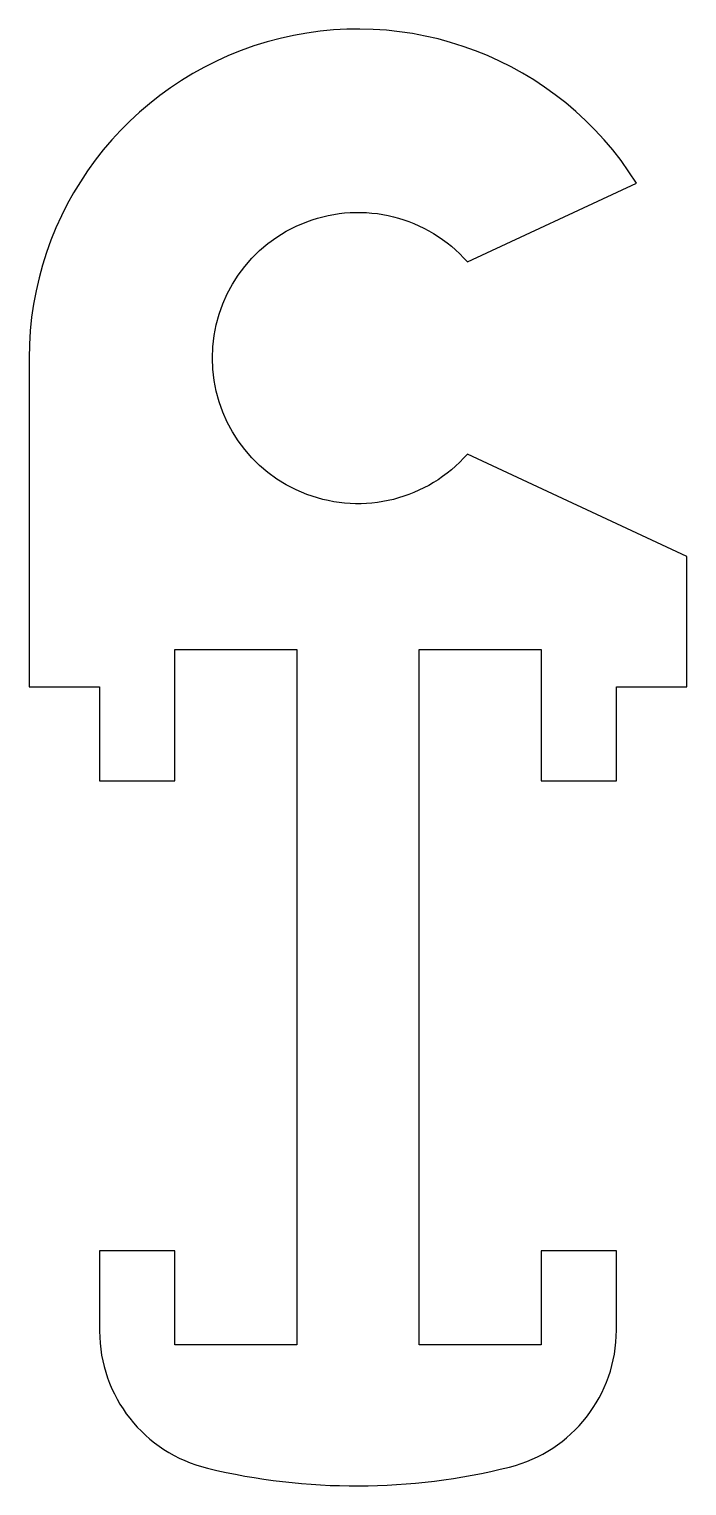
# Model space of a CAD drawing. Extents: x 171.8 to 178.8, y 215.3 to 230.8.
import ezdxf

# ---------------------------------------------------------------- set-up
doc = ezdxf.new("R2010")
doc.units = 0
doc.header["$LTSCALE"] = 15
doc.layers.add('ANA', color=220, linetype='CONTINUOUS')

msp = doc.modelspace()

# ---------------------------------------------------------------- linework, layer by layer
at = {"layer": 'ANA', "color": 7}
msp.add_lwpolyline([(173.329, 216.776), (173.329, 217.776), (172.529, 217.776), (172.529, 216.922, 0.346364), (173.677, 215.464, 0.120992), (176.892, 215.476, 0.344269), (178.029, 216.932), (178.029, 217.776), (177.229, 217.776), (177.229, 216.776), (175.929, 216.776), (175.929, 224.176), (177.229, 224.176), (177.229, 222.776), (178.029, 222.776), (178.029, 223.776), (178.779, 223.776), (178.779, 225.165), (176.444, 226.254, -2.656743), (176.444, 228.298), (178.243, 229.137, 0.752735), (171.779, 227.276), (171.779, 223.776), (172.529, 223.776), (172.529, 222.776), (173.329, 222.776), (173.329, 224.176), (174.629, 224.176), (174.629, 216.776)], format="xyb", close=True, dxfattribs=at)

doc.saveas('drawing.dxf')
